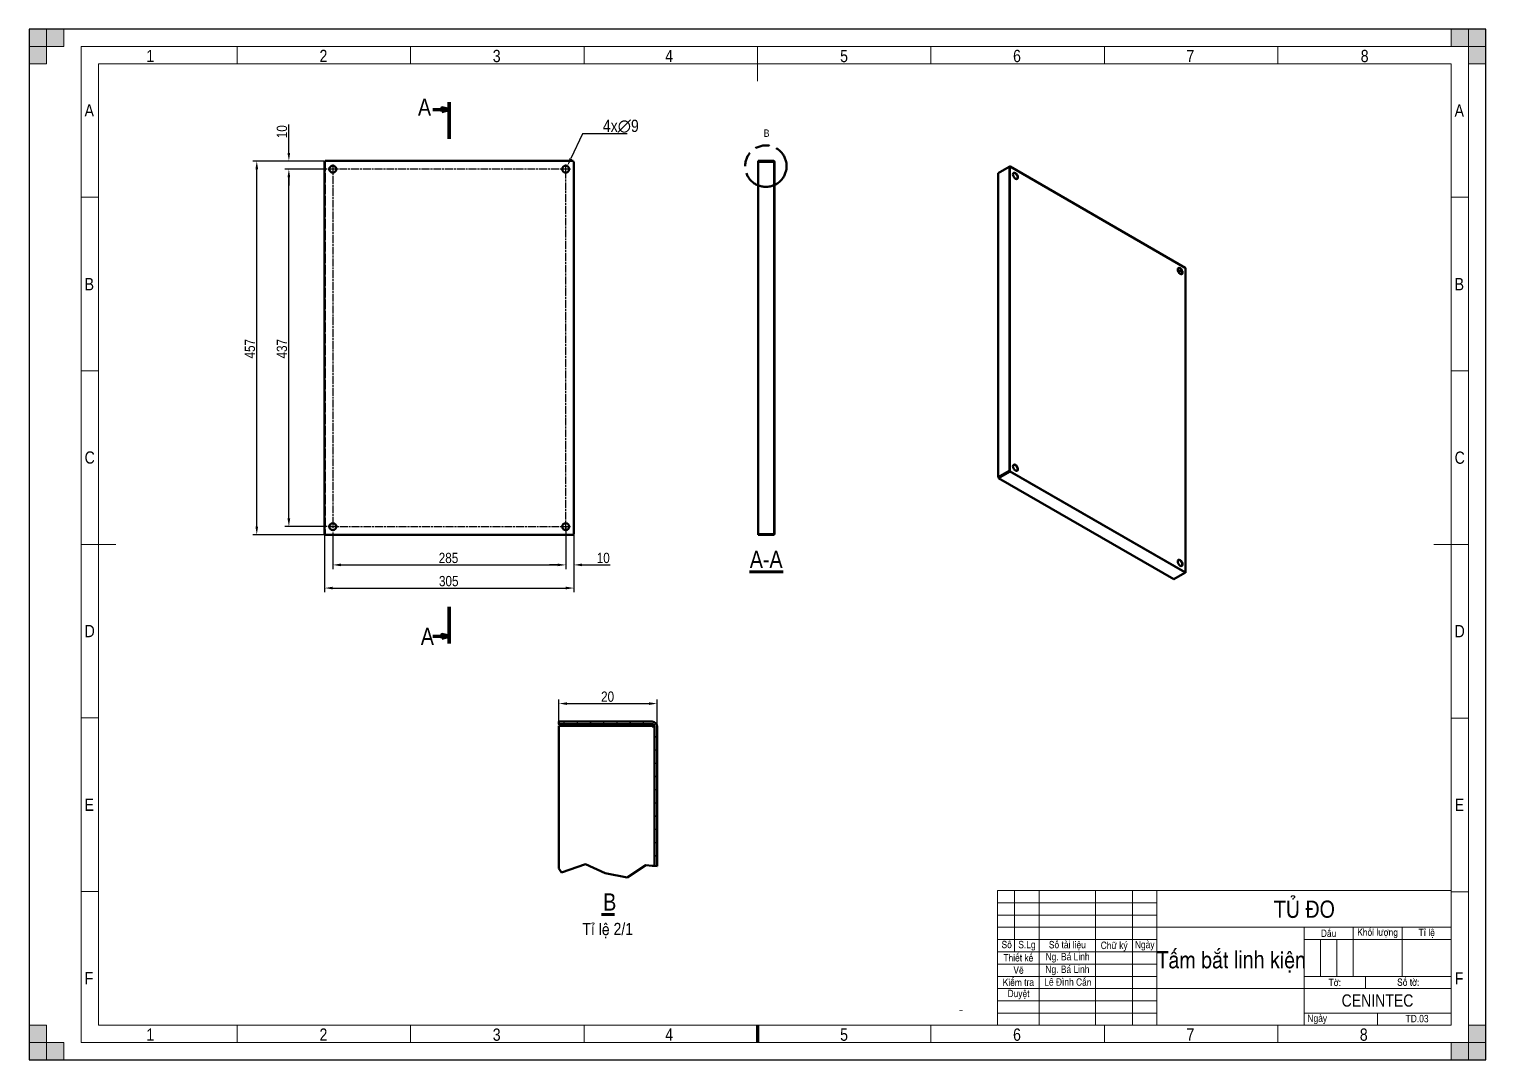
# Model space of a CAD drawing. Header units: millimetres. Extents: x 0 to 19094, y -1 to 2103.
# Drawn here: x 7177 to 8959, y 30 to 1291 of the extents above; entities that cross this region are included whole.
import ezdxf

# ---------------------------------------------------------------- set-up
doc = ezdxf.new("R2010")
doc.units = ezdxf.units.MM
doc.header["$LTSCALE"] = 2.5
for name, pattern in [('CHAIN', [0.7087, 0.4724, -0.0591, 0.1181, -0.0591]), ('DASHED', [0.2067, 0.1654, -0.0413]), ('DOUBLE_DASH_CHAIN', [1.2403, 0.6614, -0.0827, 0.1654, -0.0827, 0.1654, -0.0827])]:
    doc.linetypes.add(name, pattern=pattern)
for name, color, linetype, lineweight in [('Border (ANSI)', 7, 'Continuous', 70), ('Break Line (ANSI)', 7, 'Continuous', 50), ('Center Mark (ANSI)', 7, 'Continuous', 25), ('Centerline (ANSI)', 7, 'Continuous', 25), ('Co ban', 7, 'Continuous', 50), ('Detail Boundary (ANSI)', 7, 'DOUBLE_DASH_CHAIN', 50), ('Dimension (ANSI)', 7, 'Continuous', 25), ('Hatch (ANSI)', 7, 'Continuous', 18), ('Section Line (ANSI)', 7, 'DOUBLE_DASH_CHAIN', 70), ('Symbol (ANSI)', 7, 'Continuous', 25)]:
    doc.layers.add(name, color=color, linetype=linetype, lineweight=lineweight)
for name, color, linetype, lineweight, true_color in [('Khung ban ve', 5, 'Continuous', 15, 0x0000ff), ('Lien manh', 7, 'Continuous', 25, 0x020305), ('Manh', 7, 'DASHED', 25, 0x008000), ('Manh khung ten', 7, 'Continuous', 15, 0x994c4c), ('Net chu', 30, 'Continuous', 15, 0xff7f00), ('THIN', 5, 'Continuous', 15, 0x0000ff)]:
    doc.layers.add(name, color=color, linetype=linetype, lineweight=lineweight, true_color=true_color)
doc.styles.add('Do nham', font='')
doc.styles.add('Hinh cat 1', font='')
doc.styles.add('Linh_50', font='')
doc.styles.add('Note Text (ANSI)', font='')
doc.styles.add('StandardAM_ANSI', font='')
doc.styles.add('Text Style68', font='')
doc.styles.add('Text Style71', font='')
doc.styles.get('Do nham').set_extended_font_data('VNI-Helve-Condense')
doc.styles.get('Hinh cat 1').set_extended_font_data('VNI-Helve-Condense')
doc.styles.get('Linh_50').set_extended_font_data('VNI-Helve-Condense')
doc.styles.get('Note Text (ANSI)').set_extended_font_data('VNI-Helve-Condense')
doc.styles.get('StandardAM_ANSI').set_extended_font_data('VNI-Helve-Condense')
doc.styles.get('Text Style68').set_extended_font_data('VNI-Helve-Condense')
doc.styles.get('Text Style71').set_extended_font_data('VNI-Helve-Condense')
doc.dimstyles.new('Default - mm (ANSI)', dxfattribs={"dimscale": 2.5, "dimtxt": 5, "dimasz": 4, "dimexe": 2, "dimexo": 0.5, "dimgap": 0.8, "dimtad": 1, "dimtoh": 1, "dimdec": 0, "dimrnd": 1e-08, "dimzin": 4, "dimdsep": 46, "dimtxsty": 'StandardAM_ANSI', "dimcen": 0.09, "dimdle": 10, "dimclrd": 256, "dimclre": 256, "dimclrt": 256, "dimadec": 1, "dimazin": 1, "dimtfac": 0.61, "dimtofl": 0, "dimtmove": 0, "dimatfit": 3, "dimldrblk": 'DOT', "dimfxl": 1, "dimtolj": 1, "dimtzin": 4, "dimlwd": -1, "dimlwe": -1, "dimarcsym": 0})

# ---------------------------------------------------------------- blocks, each defined once
blk = doc.blocks.new('Borders A2_Thuong')
at = {"layer": 'THIN'}
for points in [[(0.01, 420.04), (14.15, 420.04), (14.15, 412.96), (0.01, 412.96)], [(7.08, 420.04), (7.08, 405.89), (0.01, 405.89), (0.01, 420.04)], [(594.01, 412.96), (594.01, 420.04), (579.87, 420.04), (579.87, 412.96)], [(594.01, 420.04), (586.94, 420.04), (586.94, 405.89), (594.01, 405.89)], [(0.01, -0.01), (7.08, -0.01), (7.08, 14.14), (0.01, 14.14)], [(586.94, -0.01), (586.94, 14.14), (594.01, 14.14), (594.01, -0.01)], [(0.01, 7.06), (0.01, -0.01), (14.15, -0.01), (14.15, 7.06)], [(594.01, -0.01), (579.87, -0.01), (579.87, 7.06), (594.01, 7.06)]]:
    blk.add_hatch(color=256, dxfattribs=at).paths.add_polyline_path(points)
at = {"layer": 'Border (ANSI)'}
for p, q in [((379.87, 20.06), (379.87, 20.02)), ((297.01, 14.14), (297.01, 7.06))]:
    blk.add_line(p, q, dxfattribs=at)
at = {"layer": 'Khung ban ve'}
for p, q in [((297.01, 412.96), (297.01, 398.82)), ((28.3, 405.89), (579.87, 405.89)), ((28.3, 14.14), (28.3, 405.89)), ((579.87, 405.89), (579.87, 14.14)), ((21.23, 210.01), (35.37, 210.01)), ((572.8, 210.01), (586.94, 210.01)), ((394.87, 69.02), (579.89, 69.02)), ((394.87, 14.02), (394.87, 69.02)), ((401.87, 44.02), (401.87, 69.02)), ((411.87, 14.02), (411.87, 69.02)), ((434.87, 14.02), (434.87, 69.02)), ((449.87, 14.02), (449.87, 69.02)), ((459.87, 14.02), (459.87, 69.02)), ((579.87, 64.02), (579.89, 64.02)), ((394.87, 54.02), (579.89, 54.02)), ((519.87, 14.02), (519.87, 54.02)), ((539.87, 34.02), (539.87, 54.02)), ((559.87, 34.02), (559.87, 54.02)), ((579.87, 59.02), (579.89, 59.02)), ((394.87, 49.02), (459.87, 49.02)), ((519.87, 49.02), (579.89, 49.02)), ((394.87, 44.02), (459.87, 44.02)), ((579.87, 44.02), (579.89, 44.02)), ((579.87, 39.02), (579.89, 39.02)), ((519.87, 34.02), (579.89, 34.02)), ((544.87, 29.02), (544.87, 34.02)), ((579.87, 29.02), (459.87, 29.02)), ((579.87, 24.02), (579.89, 24.02)), ((579.87, 14.14), (28.3, 14.14))]:
    blk.add_line(p, q, dxfattribs=at)
at = {"layer": 'Manh khung ten', "lineweight": 25}
for p, q in [((594.01, 420.04), (0.01, 420.04)), ((0.01, 420.04), (0.01, -0.01)), ((594.01, -0.01), (594.01, 420.04)), ((0.01, -0.01), (594.01, -0.01))]:
    blk.add_line(p, q, dxfattribs=at)
at = {"layer": 'Manh khung ten'}
for p, q in [((0.01, 420.04), (594.01, 420.04)), ((0.01, -0.01), (0.01, 420.04)), ((594.01, 420.04), (594.01, -0.01)), ((21.23, 412.96), (586.94, 412.96)), ((21.23, 7.06), (21.23, 412.96)), ((84.87, 412.96), (84.87, 405.89)), ((155.58, 412.96), (155.58, 405.89)), ((367.73, 412.96), (367.73, 405.89)), ((438.44, 412.96), (438.44, 405.89)), ((509.15, 412.96), (509.15, 405.89)), ((586.94, 412.96), (586.94, 7.06)), ((28.25, 351.5), (21.2, 351.5)), ((586.89, 351.5), (579.84, 351.5)), ((28.27, 280.73), (21.23, 280.73)), ((586.92, 280.73), (579.87, 280.73)), ((28.27, 139.35), (21.23, 139.35)), ((586.92, 139.3), (579.87, 139.3)), ((28.3, 68.59), (21.25, 68.59)), ((586.94, 68.53), (579.89, 68.53)), ((394.87, 64.02), (459.87, 64.02)), ((394.87, 59.02), (459.87, 59.02)), ((526.54, 34.02), (526.54, 49.02)), ((533.2, 34.02), (533.2, 49.02)), ((394.87, 39.02), (459.87, 39.02)), ((394.87, 34.02), (459.87, 34.02)), ((394.87, 29.02), (459.87, 29.02)), ((394.87, 24.02), (459.87, 24.02)), ((394.87, 19.02), (459.87, 19.02)), ((519.87, 19.02), (579.89, 19.02)), ((549.88, 19.02), (549.88, 14.14)), ((84.87, 14.14), (84.87, 7.06)), ((155.58, 14.14), (155.58, 7.06)), ((226.3, 14.14), (226.3, 7.06)), ((367.73, 14.14), (367.73, 7.06)), ((438.44, 14.14), (438.44, 7.06)), ((509.15, 14.14), (509.15, 7.06)), ((586.94, 7.06), (21.23, 7.06)), ((594.01, -0.01), (0.01, -0.01))]:
    blk.add_line(p, q, dxfattribs=at)
at = {"layer": 'Net chu'}
blk.add_line((226.3, 412.96), (226.3, 405.89), dxfattribs=at)
at = {"layer": 'THIN'}
for p, q in [((0.01, 412.96), (0.01, 420.04)), ((0.01, 420.04), (14.15, 420.04)), ((0.01, 420.04), (7.08, 420.04)), ((0.01, 405.89), (0.01, 420.04)), ((7.08, 420.04), (7.08, 405.89)), ((14.15, 420.04), (14.15, 412.96)), ((594.01, 420.04), (579.87, 420.04)), ((579.87, 420.04), (579.87, 412.96)), ((594.01, 420.04), (586.94, 420.04)), ((586.94, 420.04), (586.94, 405.89)), ((594.01, 412.96), (594.01, 420.04)), ((594.01, 405.89), (594.01, 420.04)), ((14.15, 412.96), (0.01, 412.96)), ((579.87, 412.96), (594.01, 412.96)), ((7.08, 405.89), (0.01, 405.89)), ((586.94, 405.89), (594.01, 405.89)), ((7.08, 14.14), (0.01, 14.14)), ((0.01, 14.14), (0.01, -0.01)), ((7.08, -0.01), (7.08, 14.14)), ((586.94, -0.01), (586.94, 14.14)), ((586.94, 14.14), (594.01, 14.14)), ((594.01, 14.14), (594.01, -0.01)), ((0.01, 7.06), (0.01, -0.01)), ((14.15, 7.06), (0.01, 7.06)), ((14.15, -0.01), (14.15, 7.06)), ((579.87, -0.01), (579.87, 7.06)), ((579.87, 7.06), (594.01, 7.06)), ((594.01, 7.06), (594.01, -0.01)), ((0.01, -0.01), (14.15, -0.01)), ((0.01, -0.01), (7.08, -0.01)), ((594.01, -0.01), (579.87, -0.01)), ((594.01, -0.01), (586.94, -0.01))]:
    blk.add_line(p, q, dxfattribs=at)
at = {"layer": 'Border (ANSI)', "style": 'Note Text (ANSI)'}
for s, insert, char_height, width, attachment_point in [('Daáu', (529.87, 51.55), 3, 19.9371, 5), ('Khoái löôïng', (549.86, 51.58), 3, 19.9371, 5), ('Tæ leä', (569.89, 51.58), 3, 19.9948, 5), ('Soá', (398.63, 46.96), 3, 7.075, 5), ('S.Lg', (406.89, 46.52), 3, 10.0576, 5), ('Soá taøi lieäu', (423.36, 46.56), 3, 22.8599, 5), ('Chöõ kyù', (442.46, 46.22), 3, 15.0245, 5), ('Ngaøy', (454.9, 46.52), 3, 10.0163, 5), ('Thieát keá', (403.38, 41.55), 3, 16.9679, 5), ('Ng. Baù Linh', (423.45, 41.6), 3, 22.8602, 5), ('Veõ', (403.45, 36.54), 3, 17.0139, 5), ('Ng. Baù Linh', (423.38, 36.45), 3, 22.8602, 5), ('Kieåm tra', (403.38, 31.59), 3, 16.9779, 5), ('Leâ Ñình Caån', (423.56, 31.67), 3, 22.8602, 5), ('Tôø:', (532.42, 31.54), 3, 24.9188, 5), ('Soá tôø:', (562.36, 31.61), 3, 34.8305, 5), ('Duyeät', (403.45, 26.61), 3, 16.9779, 5), ('\\fVNI-Helve-Condense|b0|i0;\\H5.0000;CENINTEC', (549.82, 24.14), 5, 59.8872, 5), ('Ngaøy', (521.24, 16.5), 3, 30.0083, 4)]:
    blk.add_mtext(s, dxfattribs=dict(at, insert=insert, char_height=char_height, width=width, attachment_point=attachment_point))
at = {"layer": 'Net chu', "style": 'Linh_50'}
for s, p in [('1', (47.82, 406.6)), ('2', (118.43, 406.6)), ('3', (189.07, 406.6)), ('4', (259.37, 406.6)), ('5', (330.72, 406.6)), ('6', (401.23, 406.6)), ('7', (471.92, 406.6)), ('8', (542.99, 406.6)), ('A', (22.62, 384.44)), ('A', (581.26, 384.38)), ('B', (22.64, 313.62)), ('B', (581.28, 313.62)), ('C', (22.64, 242.96)), ('C', (581.28, 242.9)), ('D', (22.64, 172.24)), ('D', (581.28, 172.19)), ('E', (22.66, 101.47)), ('E', (581.31, 101.42)), ('F', (22.66, 30.76)), ('F', (581.31, 30.71)), ('1', (47.82, 7.77)), ('2', (118.43, 7.77)), ('3', (189.07, 7.77)), ('4', (259.37, 7.77)), ('5', (330.72, 7.77)), ('6', (401.23, 7.77)), ('7', (471.92, 7.77)), ('8', (542.63, 7.77))]:
    blk.add_text(s, height=5, dxfattribs=at).set_placement(p)
blk = doc.blocks.new('2dTransSection5')
at = {"layer": 'Section Line (ANSI)', "linetype": 'Continuous'}
for p, q in [((164.63, 387.28), (168.34, 387.28)), ((171.34, 387.28), (168.34, 388.03)), ((168.34, 388.03), (168.34, 386.53)), ((168.34, 387.28), (171.34, 387.28)), ((168.34, 386.53), (171.34, 387.28)), ((164.63, 172.62), (168.34, 172.62)), ((171.34, 172.62), (168.34, 173.37)), ((168.34, 173.37), (168.34, 171.87)), ((168.34, 172.62), (171.34, 172.62)), ((168.34, 171.87), (171.34, 172.62))]:
    blk.add_line(p, q, dxfattribs=at)
at = {"layer": 'Section Line (ANSI)', "linetype": 'Continuous', "lineweight": 140}
for p, q in [((171.34, 390.28), (171.34, 375.28)), ((171.34, 184.62), (171.34, 169.62))]:
    blk.add_line(p, q, dxfattribs=at)
at = {"layer": 'Section Line (ANSI)', "linetype": 'Continuous', "flags": 128}
for points in [[(168.34, 386.53), (171.34, 387.28), (168.34, 388.03), (168.34, 386.53)], [(168.34, 171.87), (171.34, 172.62), (168.34, 173.37), (168.34, 171.87)]]:
    blk.add_lwpolyline(points, dxfattribs=at)
at = {"layer": 'Section Line (ANSI)'}
for points in [[(168.34, 386.53), (171.34, 387.28), (168.34, 388.03), (168.34, 386.53)], [(168.34, 171.87), (171.34, 172.62), (168.34, 173.37), (168.34, 171.87)]]:
    blk.add_solid(points, dxfattribs=at)
at = {"layer": 'Section Line (ANSI)', "char_height": 7, "attachment_point": 7, "style": 'Text Style68'}
for insert in [(158.55, 384.73), (159.72, 169.1)]:
    blk.add_mtext('A', dxfattribs=dict(at, insert=insert))
blk = doc.blocks.new('*D47')
at = {"layer": 'Defpoints', "color": 0, "transparency": 16777216}
for p in [(7538, 673.3), (7843, 673.3), (7843, 607.2)]:
    blk.add_point(p, dxfattribs=at)
at = {"layer": 'Dimension (ANSI)', "transparency": 16777216}
for p, q in [((7538, 672.1), (7538, 602.2)), ((7843, 672.1), (7843, 602.2)), ((7548, 607.2), (7833, 607.2))]:
    blk.add_line(p, q, dxfattribs=at)
for points in [[(7548, 608.9), (7548, 605.6), (7538, 607.2)], [(7833, 608.9), (7833, 605.6), (7843, 607.2)]]:
    blk.add_solid(points, dxfattribs=at)
at = {"layer": 'Dimension (ANSI)', "color": 150, "true_color": 0x0080ff, "transparency": 16777216, "insert": (7677.9, 622), "char_height": 12.5, "attachment_point": 1, "style": 'StandardAM_ANSI'}
blk.add_mtext('\\A1;305', dxfattribs=at)
blk = doc.blocks.new('_Dot')
at = {"color": 0, "linetype": 'ByBlock', "lineweight": -2}
blk.add_line((-0.5, 0), (-1, 0), dxfattribs=at)
at = {"color": 0, "linetype": 'ByBlock', "const_width": 0.5}
blk.add_lwpolyline([(-0.25, 0, 1), (0.25, 0, 1)], format="xyb", close=True, dxfattribs=at)
blk = doc.blocks.new('*D48')
at = {"layer": 'Defpoints', "color": 0, "transparency": 16777216}
for p in [(7455, 1129.3), (7539, 1129.3), (7539, 672.3)]:
    blk.add_point(p, dxfattribs=at)
at = {"layer": 'Dimension (ANSI)', "transparency": 16777216}
for p, q in [((7537.8, 1129.3), (7450, 1129.3)), ((7455, 682.3), (7455, 1119.3)), ((7537.8, 672.3), (7450, 672.3))]:
    blk.add_line(p, q, dxfattribs=at)
for points in [[(7453.4, 1119.3), (7456.7, 1119.3), (7455, 1129.3)], [(7453.4, 682.3), (7456.7, 682.3), (7455, 672.3)]]:
    blk.add_solid(points, dxfattribs=at)
at = {"layer": 'Dimension (ANSI)', "color": 150, "true_color": 0x0080ff, "transparency": 16777216, "insert": (7440.3, 887.9), "char_height": 12.5, "attachment_point": 1, "rotation": 90, "style": 'StandardAM_ANSI'}
blk.add_mtext('\\A1;457', dxfattribs=at)
blk = doc.blocks.new('*D49')
at = {"layer": 'Defpoints', "color": 0, "transparency": 16777216}
for p in [(7494.3, 1119.3), (7542.3, 1119.3), (7542.3, 682.3)]:
    blk.add_point(p, dxfattribs=at)
at = {"layer": 'Dimension (ANSI)', "transparency": 16777216}
for p, q in [((7541, 1119.3), (7489.3, 1119.3)), ((7494.3, 692.3), (7494.3, 1109.3)), ((7541, 682.3), (7489.3, 682.3))]:
    blk.add_line(p, q, dxfattribs=at)
for points in [[(7492.6, 1109.3), (7495.9, 1109.3), (7494.3, 1119.3)], [(7492.6, 692.3), (7495.9, 692.3), (7494.3, 682.3)]]:
    blk.add_solid(points, dxfattribs=at)
at = {"layer": 'Dimension (ANSI)', "color": 150, "true_color": 0x0080ff, "transparency": 16777216, "insert": (7479.5, 887.9), "char_height": 12.5, "attachment_point": 1, "rotation": 90, "style": 'StandardAM_ANSI'}
blk.add_mtext('\\A1;437', dxfattribs=at)
blk = doc.blocks.new('*D50')
at = {"layer": 'Defpoints', "color": 0, "transparency": 16777216}
for p in [(7548, 676.6), (7833, 676.6), (7833, 635.5)]:
    blk.add_point(p, dxfattribs=at)
at = {"layer": 'Dimension (ANSI)', "transparency": 16777216}
for p, q in [((7548, 675.3), (7548, 630.5)), ((7833, 675.3), (7833, 630.5)), ((7558, 635.5), (7823, 635.5))]:
    blk.add_line(p, q, dxfattribs=at)
for points in [[(7558, 637.2), (7558, 633.9), (7548, 635.5)], [(7823, 637.2), (7823, 633.9), (7833, 635.5)]]:
    blk.add_solid(points, dxfattribs=at)
at = {"layer": 'Dimension (ANSI)', "color": 150, "true_color": 0x0080ff, "transparency": 16777216, "insert": (7677.6, 650.3), "char_height": 12.5, "attachment_point": 1, "style": 'StandardAM_ANSI'}
blk.add_mtext('\\A1;285', dxfattribs=at)
blk = doc.blocks.new('*D51')
at = {"layer": 'Defpoints', "color": 0, "transparency": 16777216}
for p in [(7834.9, 1123.2), (7831.2, 1115.5)]:
    blk.add_point(p, dxfattribs=at)
at = {"layer": 'Dimension (ANSI)', "transparency": 16777216}
for p, q in [((7853.5, 1162.5), (7839.2, 1132.2)), ((7908.3, 1162.5), (7853.5, 1162.5)), ((7832.8, 1119.3), (7833.3, 1119.3)), ((7833, 1119.1), (7833, 1119.6))]:
    blk.add_line(p, q, dxfattribs=at)
blk.add_solid([(7837.6, 1132.9), (7840.7, 1131.5), (7834.9, 1123.2)], dxfattribs=at)
at = {"layer": 'Dimension (ANSI)', "color": 150, "true_color": 0x0080ff, "transparency": 16777216, "insert": (7878.4, 1179.8), "char_height": 12.5, "attachment_point": 1, "style": 'StandardAM_ANSI'}
blk.add_mtext('\\A1;\\fVNI-Helve-Condense|b0|i0;\\H15.0000;4x∅9', dxfattribs=at)
blk = doc.blocks.new('*D52')
at = {"layer": 'Defpoints', "color": 0, "transparency": 16777216}
for p in [(7494.3, 1129.3), (7539, 1129.3), (7542.3, 1119.3)]:
    blk.add_point(p, dxfattribs=at)
at = {"layer": 'Dimension (ANSI)', "transparency": 16777216}
for p, q in [((7494.3, 1139.3), (7494.3, 1173.9)), ((7537.8, 1129.3), (7489.3, 1129.3)), ((7541, 1119.3), (7489.3, 1119.3)), ((7494.3, 1109.3), (7494.3, 1099.3))]:
    blk.add_line(p, q, dxfattribs=at)
for points in [[(7492.6, 1139.3), (7495.9, 1139.3), (7494.3, 1129.3)], [(7492.6, 1109.3), (7495.9, 1109.3), (7494.3, 1119.3)]]:
    blk.add_solid(points, dxfattribs=at)
at = {"layer": 'Dimension (ANSI)', "color": 150, "true_color": 0x0080ff, "transparency": 16777216, "insert": (7479.5, 1157.2), "char_height": 12.5, "attachment_point": 1, "rotation": 90, "style": 'StandardAM_ANSI'}
blk.add_mtext('\\A1;10', dxfattribs=at)
blk = doc.blocks.new('*D53')
at = {"layer": 'Defpoints', "color": 0, "transparency": 16777216}
for p in [(7833, 682.3), (7843, 673.3), (7843, 635.5)]:
    blk.add_point(p, dxfattribs=at)
at = {"layer": 'Dimension (ANSI)', "transparency": 16777216}
for p, q in [((7833, 681.1), (7833, 630.5)), ((7843, 672.1), (7843, 630.5)), ((7823, 635.5), (7813, 635.5)), ((7853, 635.5), (7887.5, 635.5))]:
    blk.add_line(p, q, dxfattribs=at)
for points in [[(7823, 637.2), (7823, 633.9), (7833, 635.5)], [(7853, 637.2), (7853, 633.9), (7843, 635.5)]]:
    blk.add_solid(points, dxfattribs=at)
at = {"layer": 'Dimension (ANSI)', "color": 150, "true_color": 0x0080ff, "transparency": 16777216, "insert": (7870.9, 650.3), "char_height": 12.5, "attachment_point": 1, "style": 'StandardAM_ANSI'}
blk.add_mtext('\\A1;10', dxfattribs=at)
blk = doc.blocks.new('2dDetail3')
at = {"layer": 'Detail Boundary (ANSI)', "ltscale": 14.266236}
blk.add_circle((300.42, 364.2), 8.45, dxfattribs=at)
at = {"layer": 'Detail Boundary (ANSI)', "insert": (299.58, 376.15), "char_height": 3, "attachment_point": 7, "style": 'Hinh cat 1'}
blk.add_mtext('B', dxfattribs=at)
blk = doc.blocks.new('*D54')
at = {"layer": 'Defpoints', "color": 0, "transparency": 16777216}
for p in [(7944.7, 466), (7824.7, 438.8), (7944.7, 437.9)]:
    blk.add_point(p, dxfattribs=at)
at = {"layer": 'Dimension (ANSI)', "transparency": 16777216}
for p, q in [((7824.7, 440), (7824.7, 471)), ((7834.7, 466), (7934.7, 466)), ((7944.7, 439.2), (7944.7, 471))]:
    blk.add_line(p, q, dxfattribs=at)
for points in [[(7834.7, 467.6), (7834.7, 464.3), (7824.7, 466)], [(7934.7, 467.6), (7934.7, 464.3), (7944.7, 466)]]:
    blk.add_solid(points, dxfattribs=at)
at = {"layer": 'Dimension (ANSI)', "color": 150, "true_color": 0x0080ff, "transparency": 16777216, "insert": (7876.2, 480.7), "char_height": 12.5, "attachment_point": 1, "style": 'StandardAM_ANSI'}
blk.add_mtext('\\A1;20', dxfattribs=at)

msp = doc.modelspace()

# ---------------------------------------------------------------- hatches: boundary and pattern name
at = {"layer": 'Hatch (ANSI)'}
h = msp.add_hatch(dxfattribs=at)
h.set_pattern_fill('ANSI31', color=256, scale=15.24, style=0)
h.set_pattern_definition([(45, (7176.5184, 30.4292), (-1.3470384, 1.3470384), [])])
edge = h.paths.add_edge_path()
edge.add_line((8068.396, 1128.841), (8087.396, 1128.841))
edge.add_ellipse((8087.396, 1128.341), major_axis=(0, 0.5), ratio=1, start_angle=270, end_angle=360, ccw=False)
edge.add_line((8087.896, 1128.341), (8087.896, 673.341))
edge.add_ellipse((8087.396, 673.341), major_axis=(0.5, 0), ratio=1, start_angle=270, end_angle=360, ccw=False)
edge.add_line((8087.396, 672.841), (8068.396, 672.841))
edge.add_line((8068.396, 672.841), (8068.396, 672.341))
edge.add_line((8068.396, 672.341), (8087.396, 672.341))
edge.add_ellipse((8087.396, 673.341), major_axis=(0, -1), ratio=1, start_angle=0, end_angle=90)
edge.add_line((8088.396, 673.341), (8088.396, 1128.341))
edge.add_ellipse((8087.396, 1128.341), major_axis=(1, 0), ratio=1, start_angle=0, end_angle=90)
edge.add_line((8087.396, 1129.341), (8068.396, 1129.341))
edge.add_line((8068.396, 1129.341), (8068.396, 1128.841))
h = msp.add_hatch(dxfattribs=at)
h.set_pattern_fill('ANSI31', color=256, scale=91.44, style=0)
h.set_pattern_definition([(45, (7176.518, 30.429), (-8.08223, 8.08223), [])])
edge = h.paths.add_edge_path()
edge.add_line((7944.701, 267.265), (7941.701, 267.513))
edge.add_line((7941.701, 267.513), (7941.701, 437.918))
edge.add_ellipse((7938.701, 437.918), major_axis=(0, 3), ratio=1, start_angle=270, end_angle=360)
edge.add_line((7938.701, 440.918), (7824.701, 440.918))
edge.add_line((7824.701, 440.918), (7824.701, 443.918))
edge.add_line((7824.701, 443.918), (7938.701, 443.918))
edge.add_ellipse((7938.701, 437.918), major_axis=(6, 0), ratio=1, start_angle=0, end_angle=90, ccw=False)
edge.add_line((7944.701, 437.918), (7944.701, 267.265))

# ---------------------------------------------------------------- linework, layer by layer
at = {"layer": 'Break Line (ANSI)'}
for p, q in [((7856.945, 269.485), (7827.701, 259.553)), ((7881.029, 258.534), (7856.945, 269.485)), ((7931.142, 268.389), (7907.953, 253.38)), ((7938.701, 267.762), (7931.142, 268.389)), ((7941.701, 267.513), (7938.701, 267.762)), ((7944.701, 267.265), (7941.701, 267.513)), ((7827.701, 259.553), (7824.701, 264.37)), ((7907.953, 253.38), (7881.029, 258.534))]:
    msp.add_line(p, q, dxfattribs=at)
at = {"layer": 'Center Mark (ANSI)', "linetype": 'CHAIN', "ltscale": 2.129414}
for p, q in [((7833.03, 1113.591), (7833.03, 1125.091)), ((7553.78, 1119.341), (7542.28, 1119.341)), ((7553.78, 682.341), (7542.28, 682.341)), ((7827.28, 682.341), (7838.78, 682.341))]:
    msp.add_line(p, q, dxfattribs=at)
at = {"layer": 'Centerline (ANSI)', "linetype": 'CHAIN', "ltscale": 8.113447}
for p, q in [((7548.03, 1125.091), (7548.03, 676.591)), ((7833.03, 676.591), (7833.03, 1125.091)), ((7838.78, 1119.341), (7542.28, 1119.341)), ((7542.28, 682.341), (7838.78, 682.341))]:
    msp.add_line(p, q, dxfattribs=at)
at = {"layer": 'Co ban'}
for p, q in [((7538.53, 1128.487), (7538.03, 1128.487)), ((7538.03, 1128.487), (7538.03, 1128.341)), ((7538.03, 673.341), (7538.03, 1128.341)), ((7539.03, 1128.341), (7538.03, 1128.341)), ((7538.53, 1128.341), (7538.53, 1128.487)), ((7539.03, 1129.341), (7538.884, 1129.341)), ((7538.884, 1128.841), (7538.884, 1129.341)), ((7539.03, 1128.841), (7538.884, 1128.841)), ((7539.03, 1129.341), (7842.03, 1129.341)), ((7539.03, 1129.341), (7539.03, 1128.341)), ((7842.03, 1128.341), (7842.03, 1129.341)), ((7842.177, 1129.341), (7842.03, 1129.341)), ((7842.03, 1128.841), (7842.177, 1128.841)), ((7843.03, 1128.341), (7842.03, 1128.341)), ((7842.177, 1128.841), (7842.177, 1129.341)), ((7842.53, 1128.341), (7842.53, 1128.487)), ((7842.53, 1128.487), (7843.03, 1128.487)), ((7843.03, 1128.341), (7843.03, 1128.487)), ((7843.03, 1128.341), (7843.03, 673.341)), ((8087.396, 1129.341), (8068.396, 1129.341)), ((8068.396, 1129.341), (8068.396, 1128.841)), ((8068.396, 1128.841), (8087.396, 1128.841)), ((8087.396, 1128.487), (8068.396, 1128.487)), ((8068.396, 1128.487), (8068.396, 673.194)), ((8087.396, 1128.341), (8087.396, 1128.487)), ((8087.896, 1128.341), (8087.396, 1128.341)), ((8087.896, 1128.341), (8087.896, 673.341)), ((8088.396, 673.341), (8088.396, 1128.341)), ((8361.857, 1114.531), (8375.292, 1122.288)), ((8361.857, 742.786), (8361.857, 1114.531)), ((8375.895, 1122.636), (8375.292, 1122.288)), ((8375.403, 1122.224), (8375.292, 1122.288)), ((8375.292, 1122.288), (8375.292, 1122.168)), ((8375.999, 1122.577), (8375.895, 1122.636)), ((8375.895, 1122.334), (8375.895, 1122.636)), ((8375.999, 1122.337), (8375.999, 1122.577)), ((8590.752, 998.927), (8376.499, 1122.626)), ((8591.252, 626.555), (8591.252, 998.061)), ((8586.238, 996.032), (8582.349, 993.787)), ((8586.488, 995.599), (8582.599, 993.354)), ((8375.292, 750.543), (8361.857, 742.786)), ((8375.645, 750.339), (8362.21, 742.582)), ((8375.895, 749.906), (8362.46, 742.149)), ((8362.46, 741.741), (8375.895, 749.497)), ((8375.645, 750.458), (8375.292, 750.662)), ((8375.292, 750.662), (8375.292, 750.543)), ((8375.645, 750.339), (8375.292, 750.543)), ((8375.645, 750.458), (8375.645, 750.339)), ((8375.999, 749.846), (8375.895, 749.906)), ((8375.895, 749.906), (8375.895, 749.497)), ((8375.895, 749.497), (8375.999, 749.438)), ((8375.999, 749.846), (8375.999, 749.438)), ((8376.352, 750.458), (8376.706, 750.662)), ((8362.21, 742.582), (8361.857, 742.786)), ((8362.46, 742.149), (8362.46, 741.741)), ((8576.921, 617.922), (8362.46, 741.741)), ((7538.03, 673.341), (7539.03, 673.341)), ((7538.03, 673.341), (7538.03, 673.194)), ((7538.53, 673.194), (7538.03, 673.194)), ((7538.53, 673.341), (7538.53, 673.194)), ((7539.03, 672.841), (7538.884, 672.841)), ((7538.884, 672.841), (7538.884, 672.341)), ((7538.884, 672.341), (7539.03, 672.341)), ((7539.03, 673.341), (7539.03, 672.341)), ((7842.03, 672.341), (7539.03, 672.341)), ((7842.03, 672.341), (7842.03, 673.341)), ((7842.03, 673.341), (7843.03, 673.341)), ((7842.03, 672.841), (7842.177, 672.841)), ((7842.03, 672.341), (7842.177, 672.341)), ((7842.177, 672.841), (7842.177, 672.341)), ((7842.53, 673.341), (7842.53, 673.194)), ((7842.53, 673.194), (7843.03, 673.194)), ((7843.03, 673.194), (7843.03, 673.341)), ((8087.396, 673.194), (8068.396, 673.194)), ((8087.396, 672.841), (8068.396, 672.841)), ((8068.396, 672.841), (8068.396, 672.341)), ((8068.396, 672.341), (8087.396, 672.341)), ((8087.396, 673.341), (8087.396, 673.194)), ((8087.896, 673.341), (8087.396, 673.341)), ((8590.356, 625.679), (8576.921, 617.922)), ((8590.252, 625.738), (8590.356, 625.679)), ((8590.356, 625.679), (8590.959, 626.027)), ((8590.356, 625.807), (8590.356, 625.679)), ((8590.698, 626.178), (8590.959, 626.027)), ((8590.752, 626.266), (8590.959, 626.147)), ((8590.959, 626.027), (8590.959, 626.147)), ((7938.701, 443.918), (7824.701, 443.918)), ((7824.701, 443.918), (7824.701, 440.918)), ((7824.701, 440.918), (7938.701, 440.918)), ((7938.701, 438.796), (7824.701, 438.796)), ((7824.701, 438.796), (7824.701, 264.37)), ((7938.701, 437.918), (7938.701, 438.796)), ((7941.701, 437.918), (7938.701, 437.918)), ((7941.701, 437.918), (7941.701, 267.513)), ((7944.701, 267.265), (7944.701, 437.918))]:
    msp.add_line(p, q, dxfattribs=at)
for centre in [(7548.03, 1119.341), (7833.03, 1119.341), (7548.03, 682.341), (7833.03, 682.341)]:
    msp.add_circle(centre, 4.25, dxfattribs=at)
for centre, radius, start, end in [((8087.396, 1128.341), 1, 0, 90), ((8087.396, 1128.341), 0.5, 0, 90), ((8087.396, 673.341), 0.5, 270, 0), ((8087.396, 673.341), 1, 270, 0), ((7938.701, 437.918), 6, 0, 90), ((7938.701, 437.918), 3, 0, 90)]:
    msp.add_arc(centre, radius, start, end, dxfattribs=at)
for centre, major_axis, start_param, end_param in [((8375.999, 1121.76), (0.5, 0.866), 5.49778714, 7.06858347), ((8375.999, 1121.76), (1, 0), 0.78539816, 2.35619449), ((8382.716, 1110.941), (2.125, -3.681), 0.08328528, 3.05830737), ((8584.242, 994.591), (2.125, -3.681), 0.08328528, 3.05830737), ((8590.252, 998.061), (0.5, 0.866), 5.49778714, 6.28318531), ((8590.252, 998.061), (1, 0), 0, 0.78539816), ((8375.999, 750.254), (-1, 0), 3.92699082, 5.49778714), ((8375.999, 750.254), (-0.5, 0), 3.92699082, 5.49778714), ((8375.999, 750.254), (0.5, 0.866), 3.92699082, 5.49778714), ((8375.999, 750.254), (-0.25, -0.433), 0.78539816, 2.35619449), ((8382.716, 754.132), (2.125, -3.681), 0.08328528, 3.05830737), ((8584.242, 637.782), (2.125, -3.681), 0.08328528, 3.05830737), ((8590.252, 626.555), (-0.5, -0.866), 0.78539816, 2.35619449), ((8590.252, 626.555), (1, 0), 5.49778714, 7.06858347)]:
    msp.add_ellipse(centre, major_axis=major_axis, ratio=0.57735027, start_param=start_param, end_param=end_param, dxfattribs=at)
for centre in [(8383.07, 1111.146), (8584.595, 994.795), (8383.07, 754.337), (8584.595, 637.986)]:
    msp.add_ellipse(centre, major_axis=(-2.125, 3.681), ratio=0.57735027, dxfattribs=at)
at = {"layer": 'Lien manh'}
for p, q in [((8375.292, 750.662), (8375.292, 1122.168)), ((8590.959, 998.469), (8376.706, 1122.168)), ((8376.706, 1122.168), (8376.706, 750.662)), ((8590.959, 626.963), (8590.959, 998.469)), ((8590.252, 625.738), (8375.999, 749.438)), ((8376.706, 750.662), (8590.959, 626.963))]:
    msp.add_line(p, q, dxfattribs=at)
at = {"layer": 'Manh', "ltscale": 27.176023}
for p, q in [((7538.53, 1128.341), (7538.53, 673.341)), ((7842.53, 673.341), (7842.53, 1128.341))]:
    msp.add_line(p, q, dxfattribs=at)
at = {"layer": 'Manh', "ltscale": 27.14616}
for p, q in [((7842.03, 1128.841), (7539.03, 1128.841)), ((7539.03, 672.841), (7842.03, 672.841))]:
    msp.add_line(p, q, dxfattribs=at)
at = {"layer": 'Symbol (ANSI)', "lineweight": 60}
for p, q in [((8057.828, 627.116), (8098.964, 627.116)), ((7876.81, 208.155), (7892.592, 208.155))]:
    msp.add_line(p, q, dxfattribs=at)

# ---------------------------------------------------------------- block references
at = {"xscale": 3, "yscale": 3, "zscale": 3}
msp.add_blockref('Borders A2_Thuong', (7176.518, 30.429), dxfattribs=at)
at = {"layer": 'Detail Boundary (ANSI)', "xscale": 3, "yscale": 3, "zscale": 3}
msp.add_blockref('2dDetail3', (7176.518, 30.429), dxfattribs=at)
at = {"layer": 'Section Line (ANSI)', "xscale": 3, "yscale": 3, "zscale": 3}
msp.add_blockref('2dTransSection5', (7176.518, 30.429), dxfattribs=at)

# ---------------------------------------------------------------- texts
at = {"layer": 'Symbol (ANSI)', "attachment_point": 7}
for s, insert, char_height, style in [('A-A', (8058.13, 631.841), 21, 'Text Style71'), ('B', (7878.809, 212.88), 21, 'Text Style71'), ('Tæ leä 2/1', (7853.34, 179.09), 15, 'Do nham')]:
    msp.add_mtext(s, dxfattribs=dict(at, insert=insert, char_height=char_height, style=style))
at = {"layer": 'Symbol (ANSI)', "attachment_point": 5, "style": 'Note Text (ANSI)'}
for s, insert, char_height, width in [('{\\fVNI-Helve-Condense|b0|i0;\\H21.0000;TUÛ ÑO}', (8736.534, 214.373), 21, 360.17729), ('{\\fVNI-Helve-Condense|b0|i0;TD.03}', (8874.419, 80.755), 9, 120.39883)]:
    msp.add_mtext(s, dxfattribs=dict(at, insert=insert, char_height=char_height, width=width))
at = {"layer": 'Symbol (ANSI)', "insert": (8647.077, 150.236), "char_height": 21, "width": 187.2934, "attachment_point": 5, "line_spacing_factor": 1.148431, "style": 'Note Text (ANSI)'}
msp.add_mtext('{\\fVNI-Helve-Condense|b0|i0;\\H21.0000;Taám baét linh kieän}', dxfattribs=at)

# ---------------------------------------------------------------- dimensions: what is measured, and where the dimension line sits
at = {"layer": 'Dimension (ANSI)'}
for base, p1, p2, angle, override, picture, middle in [((7494.28, 1129.341), (7542.28, 1119.341), (7539.03, 1129.341), 90, {"dimgap": 0.8, "dimtoh": 0, "dimdec": 0, "dimtol": 0, "dimlim": 0, "dimtp": 0, "dimtm": 0, "dimtdec": 2, "dimatfit": 1}, '*D52', (7494.28, 1164.532)), ((7455.03, 1129.341), (7539.03, 672.341), (7539.03, 1129.341), 90, {"dimgap": 0.8, "dimtoh": 0, "dimdec": 0, "dimtol": 0, "dimlim": 0, "dimtp": 0, "dimtm": 0, "dimtdec": 2, "dimatfit": 1}, '*D48', (7455.03, 900.841)), ((7494.28, 1119.341), (7542.28, 682.341), (7542.28, 1119.341), 270, {"dimgap": 0.8, "dimtoh": 0, "dimdec": 0, "dimtol": 0, "dimlim": 0, "dimtp": 0, "dimtm": 0, "dimtdec": 2, "dimatfit": 1}, '*D49', (7494.28, 900.841)), ((7843.03, 635.542), (7833.03, 682.341), (7843.03, 673.341), 180, {"dimgap": 0.8, "dimtoh": 0, "dimdec": 0, "dimtol": 0, "dimlim": 0, "dimtp": 0, "dimtm": 0, "dimtdec": 2, "dimatfit": 1}, '*D53', (7878.222, 635.542)), ((7833.03, 635.542), (7548.03, 676.591), (7833.03, 676.591), 180, {"dimgap": 0.8, "dimtoh": 0, "dimdec": 0, "dimtol": 0, "dimlim": 0, "dimtp": 0, "dimtm": 0, "dimtdec": 2, "dimatfit": 1}, '*D50', (7690.53, 635.542)), ((7944.701, 465.958), (7824.701, 438.796), (7944.701, 437.918), 180, {"dimgap": 0.8, "dimtoh": 0, "dimdec": 0, "dimlfac": 0.166667, "dimtol": 0, "dimlim": 0, "dimtp": 0, "dimtm": 0, "dimtdec": 2, "dimatfit": 1}, '*D54', (7884.701, 465.958))]:
    dim = msp.add_linear_dim(base=base, p1=p1, p2=p2, angle=angle, dimstyle='Default - mm (ANSI)', override=override, dxfattribs=at)
    dim.commit()
    dim.dimension.update_dxf_attribs({"geometry": picture, "text_midpoint": middle, "dimtype": 160})
dim = msp.add_diameter_dim_2p(p1=(7831.2048, 1115.5026), p2=(7834.8554, 1123.1788), text='\\fVNI-Helve-Condense|b0|i0;\\H15.0000;4x<>', dimstyle='Default - mm (ANSI)', override={"dimgap": 0.8, "dimtih": 1, "dimdec": 0, "dimlfac": 1, "dimtol": 0, "dimlim": 0, "dimtp": 0, "dimtm": 0, "dimtdec": 2}, dxfattribs=at)
dim.commit()
dim.dimension.update_dxf_attribs({"geometry": '*D51', "text_midpoint": (7893.3385, 1162.4539), "dimtype": 163})
dim = msp.add_linear_dim(base=(7843.03, 607.237), p1=(7538.03, 673.341), p2=(7843.03, 673.341), dimstyle='Default - mm (ANSI)', override={"dimgap": 0.8, "dimtoh": 0, "dimdec": 0, "dimtol": 0, "dimlim": 0, "dimtp": 0, "dimtm": 0, "dimtdec": 2, "dimatfit": 1}, dxfattribs=at)
dim.commit()
dim.dimension.update_dxf_attribs({"geometry": '*D47', "text_midpoint": (7690.53, 607.237), "dimtype": 160})

doc.saveas('drawing.dxf')
